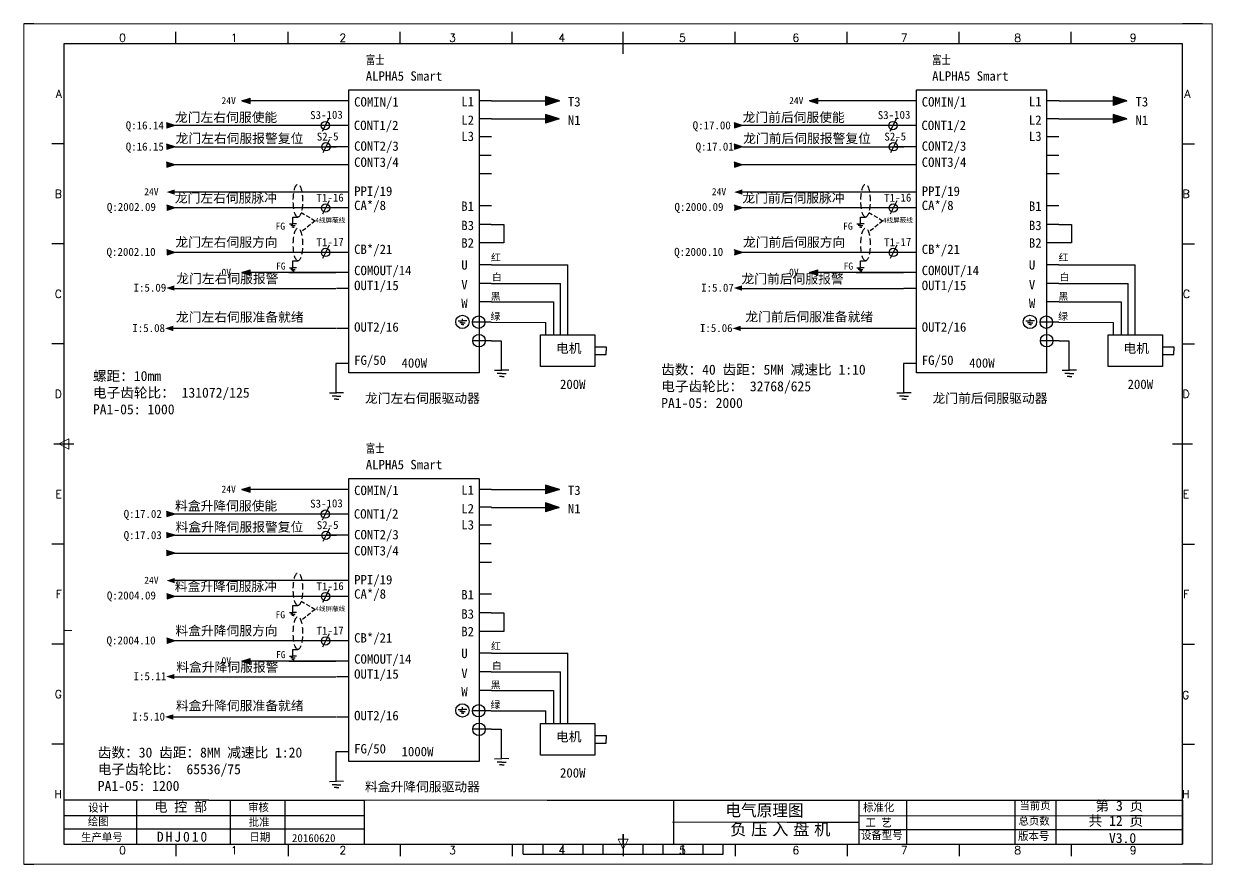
# Model space of a CAD drawing. Extents: x 2368 to 9674, y -1476 to 1321.
# Drawn here: x 6045 to 6639, y -292 to 128 of the extents above; entities that cross this region are included whole.
import ezdxf
from ezdxf.enums import TextEntityAlignment as Align

# ---------------------------------------------------------------- set-up
doc = ezdxf.new("R2010")
doc.units = 0
doc.header["$MEASUREMENT"] = 0
doc.linetypes.add('ACISOWELD', pattern=[3, 2, -1])
doc.linetypes.add('HIDDEN2', pattern=[4.7625, 3.175, -1.5875])
doc.layers.add('AE_BOR', color=1, linetype='Continuous')
doc.layers.add('SYMS', color=7, linetype='Continuous')
doc.styles.add('WD', font='romans.shx', dxfattribs={"bigfont": 'gbcbig.shx'})
doc.styles.add('工程字', font='')
doc.styles.get('工程字').set_extended_font_data('SimSun')

# ---------------------------------------------------------------- blocks, each defined once
blk = doc.blocks.new('gb_a2_a')
for p, q in [((584, 410), (25, 410)), ((25, 410), (25, 10)), ((584, 10), (584, 410)), ((25, 10), (584, 10))]:
    blk.add_line(p, q)
at = {"lineweight": 9, "ltscale": 0.1}
blk.add_line((25, 116.86), (29, 116.86), dxfattribs=at)
at = {"layer": 'AE_BOR', "lineweight": 30}
for p, q in [((10, 420), (4.93, 420)), ((594, 420), (584, 420)), ((4.93, 0), (10, 0)), ((594, 0), (584, 0))]:
    blk.add_line(p, q, dxfattribs=at)
at = {"layer": 'AE_BOR', "color": 1, "lineweight": 15}
for p, q in [((4.93, 420), (598.93, 420)), ((4.93, 0), (4.93, 420)), ((598.93, 420), (598.93, 0)), ((22.5, 210), (27.5, 212.5)), ((27.5, 207.5), (22.5, 210)), ((27.5, 212.5), (27.5, 207.5)), ((304.5, 7.5), (302, 12.5)), ((302, 12.5), (307, 12.5)), ((307, 12.5), (304.5, 7.5)), ((598.93, 0), (4.93, 0))]:
    blk.add_line(p, q, dxfattribs=at)
at = {"layer": 'AE_BOR'}
for p, q in [((81, 410), (81, 416)), ((137, 410), (137, 416)), ((193, 410), (193, 416)), ((249, 410), (249, 416)), ((304.5, 410), (304.5, 416)), ((360.5, 410), (360.5, 416)), ((416.5, 410), (416.5, 416)), ((472.5, 410), (472.5, 416)), ((528.5, 410), (528.5, 416)), ((25, 360), (19, 360)), ((584, 360), (590, 360)), ((25, 310), (19, 310)), ((584, 310), (590, 310)), ((25, 260), (19, 260)), ((584, 260), (590, 260)), ((25, 160), (19, 160)), ((584, 160), (590, 160)), ((25, 110), (19, 110)), ((584, 110), (590, 110)), ((25, 60), (19, 60)), ((584, 60), (590, 60)), ((81, 10), (81, 4)), ((137, 10), (137, 4)), ((193, 10), (193, 4)), ((249, 10), (249, 4)), ((304.5, 10), (304.5, 4)), ((360.5, 10), (360.5, 4)), ((416.5, 10), (416.5, 4)), ((472.5, 10), (472.5, 4)), ((528.5, 10), (528.5, 4))]:
    blk.add_line(p, q, dxfattribs=at)
at = {"layer": 'AE_BOR', "color": 2, "lineweight": 30}
for p, q in [((304.5, 405), (304.5, 415)), ((20, 210), (30, 210)), ((579, 210), (589, 210)), ((304.5, 10), (304.5, 15)), ((304.5, 15), (304.5, 5)), ((254.5, 5), (254.5, 10)), ((264.5, 5), (264.5, 10)), ((274.5, 5), (274.5, 10)), ((284.5, 5), (284.5, 10)), ((294.5, 5), (294.5, 10)), ((304.5, 10), (304.5, 5)), ((314.5, 5), (314.5, 10)), ((324.5, 5), (324.5, 10)), ((334.5, 5), (334.5, 10)), ((344.5, 5), (344.5, 10)), ((354.5, 5), (354.5, 10)), ((254.5, 5), (354.5, 5))]:
    blk.add_line(p, q, dxfattribs=at)
at = {"layer": 'AE_BOR', "style": 'WD'}
for s, p in [('0', (54.27, 411)), ('1', (110.12, 411)), ('2', (164.42, 411)), ('3', (219.22, 411)), ('4', (273.82, 411)), ('5', (334.12, 411)), ('6', (390.81, 411)), ('7', (445.01, 411)), ('8', (501.67, 411)), ('9', (559.4, 411)), ('0', (54.27, 5)), ('1', (110.12, 5)), ('2', (164.42, 5)), ('3', (219.22, 5)), ('4', (273.82, 5)), ('5', (334.12, 5)), ('6', (390.81, 5)), ('7', (445.01, 5)), ('8', (501.67, 5)), ('9', (559.4, 5))]:
    blk.add_text(s, height=4, dxfattribs=at).set_placement(p, align=Align.CENTER)
for s, p in [('A', (24, 385)), ('A', (588.05, 385)), ('B', (24, 335)), ('B', (587.67, 335)), ('C', (24, 285)), ('C', (587.86, 285)), ('D', (24, 235)), ('D', (587.67, 235)), ('E', (24, 185)), ('E', (587.48, 185)), ('F', (24, 135)), ('F', (587.48, 135)), ('F', (587.48, 135)), ('G', (24, 85)), ('G', (587.48, 84.56)), ('H', (24, 35)), ('H', (587.67, 35))]:
    blk.add_text(s, height=4, dxfattribs=at).set_placement(p, align=Align.MIDDLE_RIGHT)
blk = doc.blocks.new('节点')
at = {"color": 1}
blk.add_line((5159.2, 79.1), (5149.7, 60.2), dxfattribs=at)
blk.add_circle((5154.1, 68.9), 5.98, dxfattribs=at)

msp = doc.modelspace()

# ---------------------------------------------------------------- hatches: boundary and pattern name
for points in [[(6154.25002, 89.84235), (6158.3888, 91.16871), (6158.3888, 88.51599)], [(6312.93528, 89.84235), (6306.03731, 92.05294), (6306.03731, 87.63176)], [(6437.93656, 89.84235), (6442.07534, 91.16871), (6442.07534, 88.51599)], [(6596.62182, 89.84235), (6589.72386, 92.05294), (6589.72386, 87.63176)], [(6120.68238, 77.55113), (6116.5436, 76.22478), (6116.5436, 78.87749)], [(6312.87744, 80.8988), (6305.97947, 83.10939), (6305.97947, 78.68821)], [(6404.36892, 77.55113), (6400.23014, 76.22478), (6400.23014, 78.87749)], [(6596.56398, 80.8988), (6589.66601, 83.10939), (6589.66601, 78.68821)], [(6120.68238, 66.93876), (6116.5436, 65.61241), (6116.5436, 68.26512)], [(6404.36892, 66.93876), (6400.23014, 65.61241), (6400.23014, 68.26512)], [(6120.68238, 57.96713), (6116.5436, 56.64077), (6116.5436, 59.29349)], [(6404.36892, 57.96713), (6400.23014, 56.64077), (6400.23014, 59.29349)], [(6116.59846, 44.30266), (6120.73724, 45.62901), (6120.73724, 42.9763)], [(6400.285, 44.30266), (6404.42378, 45.62901), (6404.42378, 42.9763)], [(6120.81582, 36.35563), (6116.67704, 35.02927), (6116.67704, 37.68199)], [(6404.50236, 36.35563), (6400.36358, 35.02927), (6400.36358, 37.68199)], [(6120.81582, 14.16589), (6116.67704, 12.83953), (6116.67704, 15.49225)], [(6404.50236, 14.16589), (6400.36358, 12.83953), (6400.36358, 15.49225)], [(6154.25002, 4.11552), (6158.3888, 5.44188), (6158.3888, 2.78917)], [(6437.93656, 4.11552), (6442.07534, 5.44188), (6442.07534, 2.78917)], [(6116.39902, -3.63814), (6120.5378, -2.31179), (6120.5378, -4.9645)], [(6400.08556, -3.63814), (6404.22434, -2.31179), (6404.22434, -4.9645)], [(6115.78044, -23.82337), (6119.91922, -22.49701), (6119.91922, -25.14972)], [(6399.46698, -23.82337), (6403.60576, -22.49701), (6403.60576, -25.14972)], [(6154.25002, -104.32703), (6158.3888, -103.00067), (6158.3888, -105.65339)], [(6312.93528, -104.32703), (6306.03731, -102.11644), (6306.03731, -106.53762)], [(6312.87744, -113.27058), (6305.97947, -111.05999), (6305.97947, -115.48117)], [(6120.68238, -116.61824), (6116.5436, -117.9446), (6116.5436, -115.29189)], [(6120.68238, -127.23062), (6116.5436, -128.55697), (6116.5436, -125.90426)], [(6120.68238, -136.20225), (6116.5436, -137.52861), (6116.5436, -134.87589)], [(6116.59846, -149.86672), (6120.73724, -148.54036), (6120.73724, -151.19308)], [(6120.81582, -157.81375), (6116.67704, -159.1401), (6116.67704, -156.48739)], [(6120.81582, -180.00349), (6116.67704, -181.32984), (6116.67704, -178.67713)], [(6154.25002, -190.05386), (6158.3888, -188.7275), (6158.3888, -191.38021)], [(6116.39902, -197.80752), (6120.5378, -196.48117), (6120.5378, -199.13388)], [(6115.78044, -217.99275), (6119.91922, -216.66639), (6119.91922, -219.3191)]]:
    msp.add_hatch(color=256).paths.add_polyline_path(points)

# ---------------------------------------------------------------- linework, layer by layer
for p, q in [((6154.25002, 89.84235), (6158.3888, 91.16871)), ((6177.65441, 89.84235), (6154.25002, 89.84235)), ((6154.25002, 89.84235), (6158.3888, 88.51599)), ((6158.3888, 88.51599), (6158.3888, 91.16871)), ((6201.47502, 89.84235), (6177.65441, 89.84235)), ((6207.68479, 89.84235), (6201.47502, 89.84235)), ((6207.68479, 89.84235), (6201.47502, 89.84235)), ((6207.68479, 89.84235), (6201.47502, 89.84235)), ((6207.68479, 89.84235), (6201.47502, 89.84235)), ((6207.68479, 89.84235), (6201.47502, 89.84235)), ((6207.68479, 89.84235), (6201.47502, 89.84235)), ((6207.68479, 89.84235), (6201.47502, 89.84235)), ((6207.68479, 89.84235), (6201.47502, 89.84235)), ((6207.68479, 89.84235), (6201.47502, 89.84235)), ((6207.68479, 89.84235), (6201.47502, 89.84235)), ((6279.00943, 89.84235), (6272.79966, 89.84235)), ((6279.00943, 89.84235), (6272.79966, 89.84235)), ((6279.00943, 89.84235), (6272.79966, 89.84235)), ((6279.00943, 89.84235), (6272.79966, 89.84235)), ((6279.00943, 89.84235), (6272.79966, 89.84235)), ((6279.00943, 89.84235), (6272.79966, 89.84235)), ((6279.00943, 89.84235), (6272.79966, 89.84235)), ((6279.00943, 89.84235), (6272.79966, 89.84235)), ((6279.00943, 89.84235), (6272.79966, 89.84235)), ((6279.00943, 89.84235), (6272.79966, 89.84235)), ((6279.00943, 89.84235), (6312.93528, 89.84235)), ((6312.93528, 89.84235), (6306.03731, 92.05294)), ((6306.03731, 92.05294), (6306.03731, 87.63176)), ((6312.93528, 89.84235), (6306.03731, 87.63176)), ((6437.93656, 89.84235), (6442.07534, 91.16871)), ((6461.34095, 89.84235), (6437.93656, 89.84235)), ((6437.93656, 89.84235), (6442.07534, 88.51599)), ((6442.07534, 88.51599), (6442.07534, 91.16871)), ((6485.16157, 89.84235), (6461.34095, 89.84235)), ((6491.37134, 89.84235), (6485.16157, 89.84235)), ((6491.37134, 89.84235), (6485.16157, 89.84235)), ((6491.37134, 89.84235), (6485.16157, 89.84235)), ((6491.37134, 89.84235), (6485.16157, 89.84235)), ((6491.37134, 89.84235), (6485.16157, 89.84235)), ((6491.37134, 89.84235), (6485.16157, 89.84235)), ((6491.37134, 89.84235), (6485.16157, 89.84235)), ((6491.37134, 89.84235), (6485.16157, 89.84235)), ((6491.37134, 89.84235), (6485.16157, 89.84235)), ((6491.37134, 89.84235), (6485.16157, 89.84235)), ((6562.69597, 89.84235), (6556.4862, 89.84235)), ((6562.69597, 89.84235), (6556.4862, 89.84235)), ((6562.69597, 89.84235), (6556.4862, 89.84235)), ((6562.69597, 89.84235), (6556.4862, 89.84235)), ((6562.69597, 89.84235), (6556.4862, 89.84235)), ((6562.69597, 89.84235), (6556.4862, 89.84235)), ((6562.69597, 89.84235), (6556.4862, 89.84235)), ((6562.69597, 89.84235), (6556.4862, 89.84235)), ((6562.69597, 89.84235), (6556.4862, 89.84235)), ((6562.69597, 89.84235), (6556.4862, 89.84235)), ((6562.69597, 89.84235), (6596.62182, 89.84235)), ((6596.62182, 89.84235), (6589.72386, 92.05294)), ((6589.72386, 92.05294), (6589.72386, 87.63176)), ((6596.62182, 89.84235), (6589.72386, 87.63176)), ((6120.68238, 77.55113), (6116.5436, 78.87749)), ((6120.68238, 77.55113), (6116.5436, 76.22478)), ((6126.52141, 77.55113), (6120.68238, 77.55113)), ((6195.98273, 77.55113), (6126.52141, 77.55113)), ((6207.68479, 77.55113), (6195.98273, 77.55113)), ((6201.34158, 77.55113), (6195.98273, 77.55113)), ((6278.95841, 80.96332), (6272.74864, 80.96332)), ((6278.95159, 80.90185), (6312.87744, 80.90185)), ((6312.87744, 80.8988), (6305.97947, 83.10939)), ((6305.97947, 83.10939), (6305.97947, 78.68821)), ((6312.87744, 80.8988), (6305.97947, 78.68821)), ((6404.36892, 77.55113), (6400.23014, 78.87749)), ((6404.36892, 77.55113), (6400.23014, 76.22478)), ((6410.20796, 77.55113), (6404.36892, 77.55113)), ((6479.66928, 77.55113), (6410.20796, 77.55113)), ((6491.37134, 77.55113), (6479.66928, 77.55113)), ((6485.02813, 77.55113), (6479.66928, 77.55113)), ((6562.64495, 80.96332), (6556.43518, 80.96332)), ((6562.63813, 80.90185), (6596.56398, 80.90185)), ((6596.56398, 80.8988), (6589.66601, 83.10939)), ((6589.66601, 83.10939), (6589.66601, 78.68821)), ((6596.56398, 80.8988), (6589.66601, 78.68821)), ((6278.95159, 71.98629), (6272.74182, 71.98629)), ((6562.63813, 71.98629), (6556.42836, 71.98629)), ((6120.68238, 66.93876), (6116.5436, 68.26512)), ((6120.68238, 66.93876), (6116.5436, 65.61241)), ((6120.78201, 66.9449), (6201.47415, 66.9449)), ((6201.60209, 66.9449), (6196.24324, 66.9449)), ((6207.68392, 66.9449), (6201.47415, 66.9449)), ((6404.36892, 66.93876), (6400.23014, 68.26512)), ((6404.36892, 66.93876), (6400.23014, 65.61241)), ((6404.46855, 66.9449), (6485.16069, 66.9449)), ((6485.28863, 66.9449), (6479.92978, 66.9449)), ((6491.37046, 66.9449), (6485.16069, 66.9449)), ((6278.84715, 62.61762), (6272.63738, 62.61762)), ((6562.53369, 62.61762), (6556.32392, 62.61762)), ((6120.68238, 57.96713), (6116.5436, 59.29349)), ((6120.68238, 57.96713), (6116.5436, 56.64077)), ((6201.47502, 57.91193), (6120.52229, 57.91193)), ((6207.68479, 57.91193), (6201.47502, 57.91193)), ((6404.36892, 57.96713), (6400.23014, 59.29349)), ((6404.36892, 57.96713), (6400.23014, 56.64077)), ((6485.16157, 57.91193), (6404.20883, 57.91193)), ((6491.37134, 57.91193), (6485.16157, 57.91193)), ((6279.00943, 53.35918), (6272.79966, 53.35918)), ((6562.69597, 53.35918), (6556.4862, 53.35918)), ((6160.33661, 44.30266), (6120.73724, 44.30266)), ((6201.47502, 44.30266), (6160.33661, 44.30266)), ((6207.62028, 44.30266), (6201.41051, 44.30266)), ((6444.02315, 44.30266), (6404.42378, 44.30266)), ((6485.16157, 44.30266), (6444.02315, 44.30266)), ((6491.30683, 44.30266), (6485.09706, 44.30266)), ((6120.81582, 36.35563), (6116.67704, 37.68199)), ((6120.81582, 36.35563), (6116.67704, 35.02927)), ((6126.65485, 36.35563), (6120.81582, 36.35563)), ((6196.11617, 36.35563), (6126.65485, 36.35563)), ((6201.47502, 36.35563), (6194.60768, 36.35563)), ((6201.47502, 36.35563), (6196.11617, 36.35563)), ((6207.68479, 36.35563), (6201.47502, 36.35563)), ((6278.95159, 37.49598), (6272.74182, 37.49598)), ((6404.50236, 36.35563), (6400.36358, 37.68199)), ((6404.50236, 36.35563), (6400.36358, 35.02927)), ((6410.3414, 36.35563), (6404.50236, 36.35563)), ((6479.80272, 36.35563), (6410.3414, 36.35563)), ((6485.16157, 36.35563), (6478.29422, 36.35563)), ((6485.16157, 36.35563), (6479.80272, 36.35563)), ((6491.37134, 36.35563), (6485.16157, 36.35563)), ((6562.63813, 37.49598), (6556.42836, 37.49598)), ((6178.00581, 28.39789), (6179.7944, 28.41144)), ((6179.7944, 27.54013), (6178.67027, 27.54013)), ((6179.81456, 26.84686), (6179.24123, 26.84686)), ((6181.58299, 28.39789), (6179.7944, 28.41144)), ((6179.7944, 27.54013), (6180.91853, 27.54013)), ((6179.81456, 26.84686), (6180.3879, 26.84686)), ((6278.84715, 28.1273), (6272.63738, 28.1273)), ((6278.84715, 28.1273), (6285.21721, 28.1273)), ((6285.21721, 28.1273), (6285.21721, 18.86886)), ((6461.69236, 28.39789), (6463.48094, 28.41144)), ((6463.48094, 27.54013), (6462.35681, 27.54013)), ((6463.5011, 26.84686), (6462.92777, 26.84686)), ((6465.26953, 28.39789), (6463.48094, 28.41144)), ((6463.48094, 27.54013), (6464.60508, 27.54013)), ((6463.5011, 26.84686), (6464.07444, 26.84686)), ((6562.53369, 28.1273), (6556.32392, 28.1273)), ((6562.53369, 28.1273), (6568.90375, 28.1273)), ((6568.90375, 28.1273), (6568.90375, 18.86886)), ((6279.00943, 18.86886), (6272.79966, 18.86886)), ((6285.21721, 18.86886), (6279.00943, 18.86886)), ((6562.69597, 18.86886), (6556.4862, 18.86886)), ((6568.90375, 18.86886), (6562.69597, 18.86886)), ((6120.81582, 14.16589), (6116.67704, 15.49225)), ((6120.81582, 14.16589), (6116.67704, 12.83953)), ((6126.65485, 14.16589), (6120.81582, 14.16589)), ((6196.11617, 14.16589), (6126.65485, 14.16589)), ((6201.47502, 14.16589), (6196.11617, 14.16589)), ((6201.47502, 14.16589), (6196.11617, 14.16589)), ((6207.68479, 14.16589), (6201.47502, 14.16589)), ((6404.50236, 14.16589), (6400.36358, 15.49225)), ((6404.50236, 14.16589), (6400.36358, 12.83953)), ((6410.3414, 14.16589), (6404.50236, 14.16589)), ((6479.80272, 14.16589), (6410.3414, 14.16589)), ((6485.16157, 14.16589), (6479.80272, 14.16589)), ((6485.16157, 14.16589), (6479.80272, 14.16589)), ((6491.37134, 14.16589), (6485.16157, 14.16589)), ((6178.00581, 6.50168), (6179.7944, 6.51523)), ((6181.58299, 6.50168), (6179.7944, 6.51523)), ((6278.95159, 8.02098), (6272.74182, 8.02098)), ((6278.95159, 8.02098), (6317.10728, 8.02098)), ((6317.10728, -27.10776), (6317.10728, 8.02098)), ((6461.69236, 6.50168), (6463.48094, 6.51523)), ((6465.26953, 6.50168), (6463.48094, 6.51523)), ((6562.63813, 8.02098), (6556.42836, 8.02098)), ((6562.63813, 8.02098), (6600.79383, 8.02098)), ((6600.79383, -27.10776), (6600.79383, 8.02098)), ((6154.25002, 4.11552), (6158.3888, 5.44188)), ((6177.65441, 4.11552), (6154.25002, 4.11552)), ((6154.25002, 4.11552), (6158.3888, 2.78917)), ((6158.3888, 2.78917), (6158.3888, 5.44188)), ((6201.27558, 4.11159), (6177.06941, 4.11159)), ((6177.65441, 4.11159), (6201.27558, 4.11159)), ((6179.7944, 5.64392), (6178.67027, 5.64392)), ((6179.81456, 4.95064), (6179.24123, 4.95064)), ((6179.7944, 5.64392), (6180.91853, 5.64392)), ((6179.81456, 4.95064), (6180.3879, 4.95064)), ((6207.48535, 4.11159), (6201.27558, 4.11159)), ((6437.93656, 4.11552), (6442.07534, 5.44188)), ((6461.34095, 4.11552), (6437.93656, 4.11552)), ((6437.93656, 4.11552), (6442.07534, 2.78917)), ((6442.07534, 2.78917), (6442.07534, 5.44188)), ((6484.96212, 4.11159), (6460.75595, 4.11159)), ((6461.34095, 4.11159), (6484.96212, 4.11159)), ((6463.48094, 5.64392), (6462.35681, 5.64392)), ((6463.5011, 4.95064), (6462.92777, 4.95064)), ((6463.48094, 5.64392), (6464.60508, 5.64392)), ((6463.5011, 4.95064), (6464.07444, 4.95064)), ((6491.17189, 4.11159), (6484.96212, 4.11159)), ((6118.1499, -3.83564), (6201.27558, -3.83564)), ((6207.68479, -3.83564), (6201.47502, -3.83564)), ((6278.84715, -1.3477), (6272.63738, -1.3477)), ((6278.84715, -1.3477), (6313.48913, -1.3477)), ((6313.48913, -27.10429), (6313.48913, -1.3477)), ((6401.83644, -3.83564), (6484.96212, -3.83564)), ((6491.37134, -3.83564), (6485.16157, -3.83564)), ((6562.53369, -1.3477), (6556.32392, -1.3477)), ((6562.53369, -1.3477), (6597.17567, -1.3477)), ((6597.17567, -27.10429), (6597.17567, -1.3477)), ((6279.00943, -10.60613), (6272.79966, -10.60613)), ((6279.00943, -10.60613), (6309.98446, -10.60613)), ((6309.98446, -10.60613), (6309.98446, -27.10429)), ((6562.69597, -10.60613), (6556.4862, -10.60613)), ((6562.69597, -10.60613), (6593.671, -10.60613)), ((6593.671, -10.60613), (6593.671, -27.10429)), ((6262.3709, -20.07849), (6264.51721, -20.06223)), ((6264.51721, -21.10781), (6263.16825, -21.10781)), ((6264.5414, -21.93973), (6263.8534, -21.93973)), ((6264.51721, -20.06223), (6264.51721, -18.95744)), ((6266.66351, -20.07849), (6264.51721, -20.06223)), ((6264.51721, -21.10781), (6265.86617, -21.10781)), ((6264.5414, -21.93973), (6265.2294, -21.93973)), ((6272.79966, -20.729), (6269.52171, -20.729)), ((6278.84715, -20.729), (6272.63738, -20.729)), ((6278.84715, -20.729), (6306.17387, -20.83201)), ((6306.17387, -27.03269), (6306.17387, -20.83201)), ((6546.05745, -20.07849), (6548.20375, -20.06223)), ((6548.20375, -21.10781), (6546.85479, -21.10781)), ((6548.22795, -21.93973), (6547.53994, -21.93973)), ((6548.20375, -20.06223), (6548.20375, -18.95744)), ((6550.35006, -20.07849), (6548.20375, -20.06223)), ((6548.20375, -21.10781), (6549.55271, -21.10781)), ((6548.22795, -21.93973), (6548.91595, -21.93973)), ((6556.4862, -20.729), (6553.20825, -20.729)), ((6562.53369, -20.729), (6556.32392, -20.729)), ((6562.53369, -20.729), (6589.86041, -20.83201)), ((6589.86041, -27.03269), (6589.86041, -20.83201)), ((6201.27558, -23.89406), (6119.09723, -23.89406)), ((6207.68479, -23.89406), (6201.47502, -23.89406)), ((6484.96212, -23.89406), (6402.78378, -23.89406)), ((6491.37134, -23.89406), (6485.16157, -23.89406)), ((6272.79966, -29.98743), (6269.68399, -29.98743)), ((6279.00943, -29.98743), (6272.79966, -29.98743)), ((6279.00943, -29.98743), (6283.88554, -29.98743)), ((6283.88554, -29.98743), (6283.88554, -44.64869)), ((6330.6967, -33.10074), (6336.31153, -33.10074)), ((6336.31153, -33.10074), (6336.31153, -35.01666)), ((6336.31153, -36.93258), (6336.31153, -35.01666)), ((6556.4862, -29.98743), (6553.37054, -29.98743)), ((6562.69597, -29.98743), (6556.4862, -29.98743)), ((6562.69597, -29.98743), (6567.57209, -29.98743)), ((6567.57209, -29.98743), (6567.57209, -44.64869)), ((6614.38324, -33.10074), (6619.99807, -33.10074)), ((6619.99807, -33.10074), (6619.99807, -35.01666)), ((6619.99807, -36.93258), (6619.99807, -35.01666)), ((6207.48535, -41.32601), (6201.27558, -41.32601)), ((6201.27558, -41.32601), (6201.27558, -55.98727)), ((6330.6967, -36.93258), (6336.31153, -36.93258)), ((6491.17189, -41.32601), (6484.96212, -41.32601)), ((6484.96212, -41.32601), (6484.96212, -55.98727)), ((6614.38324, -36.93258), (6619.99807, -36.93258)), ((6280.5864, -44.67579), (6284.16358, -44.64869)), ((6284.16358, -46.39131), (6281.91531, -46.39131)), ((6287.74075, -44.67579), (6284.16358, -44.64869)), ((6284.16358, -46.39131), (6286.41184, -46.39131)), ((6564.27295, -44.67579), (6567.85012, -44.64869)), ((6567.85012, -46.39131), (6565.60186, -46.39131)), ((6571.4273, -44.67579), (6567.85012, -44.64869)), ((6567.85012, -46.39131), (6570.09839, -46.39131)), ((6284.2039, -47.77786), (6283.05723, -47.77786)), ((6284.2039, -47.77786), (6285.35057, -47.77786)), ((6567.89045, -47.77786), (6566.74378, -47.77786)), ((6567.89045, -47.77786), (6569.03712, -47.77786)), ((6197.97644, -56.01437), (6201.55361, -55.98727)), ((6201.55361, -57.72989), (6199.30535, -57.72989)), ((6201.59394, -59.11643), (6200.44727, -59.11643)), ((6205.13079, -56.01437), (6201.55361, -55.98727)), ((6201.55361, -57.72989), (6203.80188, -57.72989)), ((6201.59394, -59.11643), (6202.74061, -59.11643)), ((6481.66298, -56.01437), (6485.24016, -55.98727)), ((6485.24016, -57.72989), (6482.99189, -57.72989)), ((6485.28048, -59.11643), (6484.13381, -59.11643)), ((6488.81733, -56.01437), (6485.24016, -55.98727)), ((6485.24016, -57.72989), (6487.48842, -57.72989)), ((6485.28048, -59.11643), (6486.42715, -59.11643)), ((6154.25002, -104.32703), (6158.3888, -103.00067)), ((6177.65441, -104.32703), (6154.25002, -104.32703)), ((6154.25002, -104.32703), (6158.3888, -105.65339)), ((6158.3888, -105.65339), (6158.3888, -103.00067)), ((6201.47502, -104.32703), (6177.65441, -104.32703)), ((6207.68479, -104.32703), (6201.47502, -104.32703)), ((6207.68479, -104.32703), (6201.47502, -104.32703)), ((6207.68479, -104.32703), (6201.47502, -104.32703)), ((6207.68479, -104.32703), (6201.47502, -104.32703)), ((6207.68479, -104.32703), (6201.47502, -104.32703)), ((6207.68479, -104.32703), (6201.47502, -104.32703)), ((6207.68479, -104.32703), (6201.47502, -104.32703)), ((6207.68479, -104.32703), (6201.47502, -104.32703)), ((6207.68479, -104.32703), (6201.47502, -104.32703)), ((6207.68479, -104.32703), (6201.47502, -104.32703)), ((6279.00943, -104.32703), (6272.79966, -104.32703)), ((6279.00943, -104.32703), (6272.79966, -104.32703)), ((6279.00943, -104.32703), (6272.79966, -104.32703)), ((6279.00943, -104.32703), (6272.79966, -104.32703)), ((6279.00943, -104.32703), (6272.79966, -104.32703)), ((6279.00943, -104.32703), (6272.79966, -104.32703)), ((6279.00943, -104.32703), (6272.79966, -104.32703)), ((6279.00943, -104.32703), (6272.79966, -104.32703)), ((6279.00943, -104.32703), (6272.79966, -104.32703)), ((6279.00943, -104.32703), (6272.79966, -104.32703)), ((6279.00943, -104.32703), (6312.93528, -104.32703)), ((6312.93528, -104.32703), (6306.03731, -102.11644)), ((6306.03731, -102.11644), (6306.03731, -106.53762)), ((6312.93528, -104.32703), (6306.03731, -106.53762)), ((6312.87744, -113.27058), (6305.97947, -111.05999)), ((6305.97947, -111.05999), (6305.97947, -115.48117)), ((6120.68238, -116.61824), (6116.5436, -115.29189)), ((6120.68238, -116.61824), (6116.5436, -117.9446)), ((6126.52141, -116.61824), (6120.68238, -116.61824)), ((6195.98273, -116.61824), (6126.52141, -116.61824)), ((6207.68479, -116.61824), (6195.98273, -116.61824)), ((6201.34158, -116.61824), (6195.98273, -116.61824)), ((6278.95841, -113.20606), (6272.74864, -113.20606)), ((6278.95159, -113.26753), (6312.87744, -113.26753)), ((6312.87744, -113.27058), (6305.97947, -115.48117)), ((6278.95159, -122.18308), (6272.74182, -122.18308)), ((6120.68238, -127.23062), (6116.5436, -125.90426)), ((6120.68238, -127.23062), (6116.5436, -128.55697)), ((6120.78201, -127.22448), (6201.47415, -127.22448)), ((6201.60209, -127.22448), (6196.24324, -127.22448)), ((6207.68392, -127.22448), (6201.47415, -127.22448)), ((6120.68238, -136.20225), (6116.5436, -134.87589)), ((6120.68238, -136.20225), (6116.5436, -137.52861)), ((6201.47502, -136.25745), (6120.52229, -136.25745)), ((6207.68479, -136.25745), (6201.47502, -136.25745)), ((6278.84715, -131.55176), (6272.63738, -131.55176)), ((6279.00943, -140.8102), (6272.79966, -140.8102)), ((6160.33661, -149.86672), (6120.73724, -149.86672)), ((6201.47502, -149.86672), (6160.33661, -149.86672)), ((6207.62028, -149.86672), (6201.41051, -149.86672)), ((6120.81582, -157.81375), (6116.67704, -156.48739)), ((6120.81582, -157.81375), (6116.67704, -159.1401)), ((6126.65485, -157.81375), (6120.81582, -157.81375)), ((6196.11617, -157.81375), (6126.65485, -157.81375)), ((6201.47502, -157.81375), (6194.60768, -157.81375)), ((6201.47502, -157.81375), (6196.11617, -157.81375)), ((6207.68479, -157.81375), (6201.47502, -157.81375)), ((6278.95159, -156.6734), (6272.74182, -156.6734)), ((6178.00581, -165.77149), (6179.7944, -165.75794)), ((6181.58299, -165.77149), (6179.7944, -165.75794)), ((6278.84715, -166.04208), (6272.63738, -166.04208)), ((6278.84715, -166.04208), (6285.21721, -166.04208)), ((6285.21721, -166.04208), (6285.21721, -175.30051)), ((6179.7944, -166.62925), (6178.67027, -166.62925)), ((6179.81456, -167.32252), (6179.24123, -167.32252)), ((6179.7944, -166.62925), (6180.91853, -166.62925)), ((6179.81456, -167.32252), (6180.3879, -167.32252)), ((6279.00943, -175.30051), (6272.79966, -175.30051)), ((6285.21721, -175.30051), (6279.00943, -175.30051)), ((6120.81582, -180.00349), (6116.67704, -178.67713)), ((6120.81582, -180.00349), (6116.67704, -181.32984)), ((6126.65485, -180.00349), (6120.81582, -180.00349)), ((6196.11617, -180.00349), (6126.65485, -180.00349)), ((6201.47502, -180.00349), (6196.11617, -180.00349)), ((6201.47502, -180.00349), (6196.11617, -180.00349)), ((6207.68479, -180.00349), (6201.47502, -180.00349)), ((6154.25002, -190.05386), (6158.3888, -188.7275)), ((6177.65441, -190.05386), (6154.25002, -190.05386)), ((6154.25002, -190.05386), (6158.3888, -191.38021)), ((6158.3888, -191.38021), (6158.3888, -188.7275)), ((6201.27558, -190.05779), (6177.06941, -190.05779)), ((6177.65441, -190.05779), (6201.27558, -190.05779)), ((6178.00581, -187.6677), (6179.7944, -187.65415)), ((6179.7944, -188.52546), (6178.67027, -188.52546)), ((6179.81456, -189.21874), (6179.24123, -189.21874)), ((6181.58299, -187.6677), (6179.7944, -187.65415)), ((6179.7944, -188.52546), (6180.91853, -188.52546)), ((6179.81456, -189.21874), (6180.3879, -189.21874)), ((6207.48535, -190.05779), (6201.27558, -190.05779)), ((6278.95159, -186.1484), (6272.74182, -186.1484)), ((6278.95159, -186.1484), (6317.10728, -186.1484)), ((6317.10728, -221.27714), (6317.10728, -186.1484)), ((6278.84715, -195.51707), (6272.63738, -195.51707)), ((6278.84715, -195.51707), (6313.48913, -195.51707)), ((6313.48913, -221.27367), (6313.48913, -195.51707)), ((6118.1499, -198.00502), (6201.27558, -198.00502)), ((6207.68479, -198.00502), (6201.47502, -198.00502)), ((6279.00943, -204.77551), (6272.79966, -204.77551)), ((6279.00943, -204.77551), (6309.98446, -204.77551)), ((6309.98446, -204.77551), (6309.98446, -221.27367)), ((6264.51721, -214.23161), (6264.51721, -213.12682)), ((6201.27558, -218.06344), (6119.09723, -218.06344)), ((6207.68479, -218.06344), (6201.47502, -218.06344)), ((6262.3709, -214.24787), (6264.51721, -214.23161)), ((6264.51721, -215.27719), (6263.16825, -215.27719)), ((6264.5414, -216.10911), (6263.8534, -216.10911)), ((6266.66351, -214.24787), (6264.51721, -214.23161)), ((6264.51721, -215.27719), (6265.86617, -215.27719)), ((6264.5414, -216.10911), (6265.2294, -216.10911)), ((6272.79966, -214.89838), (6269.52171, -214.89838)), ((6278.84715, -214.89838), (6272.63738, -214.89838)), ((6278.84715, -214.89838), (6306.17387, -215.00139)), ((6306.17387, -221.20207), (6306.17387, -215.00139)), ((6272.79966, -224.15681), (6269.68399, -224.15681)), ((6279.00943, -224.15681), (6272.79966, -224.15681)), ((6279.00943, -224.15681), (6283.88554, -224.15681)), ((6283.88554, -224.15681), (6283.88554, -238.81807)), ((6330.6967, -227.27012), (6336.31153, -227.27012)), ((6330.6967, -231.10196), (6336.31153, -231.10196)), ((6336.31153, -227.27012), (6336.31153, -229.18604)), ((6336.31153, -231.10196), (6336.31153, -229.18604)), ((6207.48535, -235.49539), (6201.27558, -235.49539)), ((6201.27558, -235.49539), (6201.27558, -250.15665)), ((6280.5864, -238.84517), (6284.16358, -238.81807)), ((6284.16358, -240.56069), (6281.91531, -240.56069)), ((6284.2039, -241.94724), (6283.05723, -241.94724)), ((6287.74075, -238.84517), (6284.16358, -238.81807)), ((6284.16358, -240.56069), (6286.41184, -240.56069)), ((6284.2039, -241.94724), (6285.35057, -241.94724)), ((6197.97644, -250.18375), (6201.55361, -250.15665)), ((6201.55361, -251.89927), (6199.30535, -251.89927)), ((6201.59394, -253.28581), (6200.44727, -253.28581)), ((6205.13079, -250.18375), (6201.55361, -250.15665)), ((6201.55361, -251.89927), (6203.80188, -251.89927)), ((6201.59394, -253.28581), (6202.74061, -253.28581)), ((6137.74718, -259.59246), (6065.31619, -259.59246)), ((6065.31619, -259.59246), (6065.31619, -281.58956)), ((6101.58967, -259.59246), (6101.58967, -281.58956)), ((6137.74718, -259.59246), (6215.35829, -259.59246)), ((6148.35167, -259.59246), (6148.35167, -281.58956)), ((6175.79782, -259.59246), (6175.79782, -281.59246)), ((6215.35829, -259.59246), (6215.35829, -281.58956)), ((6306.84935, -259.59246), (6426.74935, -259.59246)), ((6369.91474, -259.59246), (6369.91474, -281.58956)), ((6426.74935, -259.59246), (6564.32053, -259.59246)), ((6462.5439, -259.59246), (6462.5439, -281.58956)), ((6564.32053, -259.59246), (6624.31619, -259.59246)), ((6426.74935, -270.59246), (6462.51298, -270.59246)), ((6065.31619, -281.58956), (6624.31619, -281.58956))]:
    msp.add_line(p, q)
at = {"lineweight": -3}
for p, q in [((6179.7944, 28.41144), (6179.7944, 31.80175)), ((6179.7944, 31.80175), (6182.27367, 31.80175)), ((6463.48094, 28.41144), (6463.48094, 31.80175)), ((6463.48094, 31.80175), (6465.96021, 31.80175)), ((6179.7944, 6.51523), (6179.7944, 9.90553)), ((6179.7944, 9.90553), (6182.27367, 9.90553)), ((6463.48094, 6.51523), (6463.48094, 9.90553)), ((6463.48094, 9.90553), (6465.96021, 9.90553)), ((6179.7944, -165.75794), (6179.7944, -162.36763)), ((6179.7944, -162.36763), (6182.27367, -162.36763)), ((6179.7944, -187.65415), (6179.7944, -184.26384)), ((6179.7944, -184.26384), (6182.27367, -184.26384))]:
    msp.add_line(p, q, dxfattribs=at)
at = {"linetype": 'ACISOWELD'}
for p, q in [((6190.84946, 29.92575), (6183.81842, 24.21928)), ((6183.8983, 34.11582), (6190.84946, 29.92575)), ((6474.536, 29.92575), (6467.50496, 24.21928)), ((6467.58485, 34.11582), (6474.536, 29.92575)), ((6183.8983, -160.05356), (6190.84946, -164.24362)), ((6190.84946, -164.24362), (6183.81842, -169.9501))]:
    msp.add_line(p, q, dxfattribs=at)
at = {"lineweight": 9, "ltscale": 0.1}
for p, q in [((6215.35829, -259.59246), (6306.84935, -259.59246)), ((6369.54656, -270.59246), (6426.74935, -270.59246))]:
    msp.add_line(p, q, dxfattribs=at)
at = {"color": 0, "ltscale": 2}
for p, q in [((6486.43173, -259.59246), (6486.43173, -281.58956)), ((6561.01392, -259.59246), (6561.01392, -281.58956)), ((6065.31619, -267.27622), (6215.35829, -267.21622)), ((6462.62566, -267.34752), (6624.31619, -267.28461)), ((6065.31619, -273.974), (6215.35829, -273.974)), ((6462.51298, -274.31291), (6624.31619, -274.31291))]:
    msp.add_line(p, q, dxfattribs=at)
at = {"color": 0}
for p, q in [((6540.59932, -259.59246), (6540.59932, -281.58956)), ((6624.31619, -259.59246), (6624.31619, -281.58956))]:
    msp.add_line(p, q, dxfattribs=at)
for points in [[(6207.68479, 95.34426), (6272.79966, 95.34426), (6272.79966, -46.01005), (6207.68479, -46.03025)], [(6491.37134, 95.34426), (6556.4862, 95.34426), (6556.4862, -46.01005), (6491.37134, -46.03025)], [(6303.51787, -27.10776), (6330.6967, -27.10776), (6330.6967, -42.92556), (6303.51787, -42.92556)], [(6587.20441, -27.10776), (6614.38324, -27.10776), (6614.38324, -42.92556), (6587.20441, -42.92556)], [(6207.68479, -98.82512), (6272.79966, -98.82512), (6272.79966, -240.17943), (6207.68479, -240.19962)], [(6303.51787, -221.27714), (6330.6967, -221.27714), (6330.6967, -237.09494), (6303.51787, -237.09494)]]:
    msp.add_lwpolyline(points, close=True)
for centre, radius in [((6264.46765, -20.56332), 3.32458), ((6272.63738, -20.729), 3.11566), ((6548.15419, -20.56332), 3.32458), ((6556.32392, -20.729), 3.11566), ((6272.79966, -29.98743), 3.11566), ((6556.4862, -29.98743), 3.11566), ((6264.46765, -214.73269), 3.32458), ((6272.63738, -214.89838), 3.11566), ((6272.79966, -224.15681), 3.11566)]:
    msp.add_circle(centre, radius)
at = {"linetype": 'HIDDEN2'}
for centre in [(6182.27367, 40.01283), (6465.96021, 40.01283), (6182.27367, 18.11662), (6465.96021, 18.11662), (6182.27367, -154.15654), (6182.27367, -176.05276)]:
    msp.add_ellipse(centre, major_axis=(0, -8.21108), ratio=0.28236032, dxfattribs=at)

# ---------------------------------------------------------------- block references
msp.add_blockref('gb_a2_a', (6040.31619, -291.58956))
at = {"xscale": 0.3500000000003638, "yscale": 0.3499999999999091, "zscale": 0.35}
for p in [(4392.04966, 53.43078), (4392.04966, 53.43078), (4392.04966, 53.43078), (4675.7362, 53.43078), (4675.7362, 53.43078), (4675.7362, 53.43078), (4392.31016, 42.82455), (4392.31016, 42.82455), (4392.31016, 42.82455), (4675.99671, 42.82455), (4675.99671, 42.82455), (4675.99671, 42.82455), (4392.1831, 12.23528), (4392.1831, 12.23528), (4392.1831, 12.23528), (4675.86964, 12.23528), (4675.86964, 12.23528), (4675.86964, 12.23528), (4392.1831, -9.95446), (4392.1831, -9.95446), (4392.1831, -9.95446), (4675.86964, -9.95446), (4675.86964, -9.95446), (4675.86964, -9.95446), (4392.04966, -140.73859), (4392.04966, -140.73859), (4392.04966, -140.73859), (4392.31016, -151.34483), (4392.31016, -151.34483), (4392.31016, -151.34483), (4392.1831, -181.9341), (4392.1831, -181.9341), (4392.1831, -181.9341), (4392.1831, -204.12384), (4392.1831, -204.12384), (4392.1831, -204.12384)]:
    msp.add_blockref('节点', p, dxfattribs=at)

# ---------------------------------------------------------------- texts
at = {"attachment_point": 1}
for s, insert, char_height, width in [('{\\Fromans,gbcbig|c134;富士}\\PALPHA5 Smart', (6216.19848, 112.4345), 4.68, 56.6384049), ('{\\Fromans,gbcbig|c134;富士}\\PALPHA5 Smart', (6499.24443, 112.4345), 4.68, 56.6384049), ('24V', (6144.0727, 91.7752), 3.51, 10.6118348), ('{\\fSimSun|b0|i0|c134|p2;COMIN/1}', (6210.3702, 91.71923), 4.68, 28.5345708), ('{\\fSimSun|b0|i0|c134|p2;L1}', (6263.92012, 91.9101), 4.68, 8.670908), ('T3', (6317.20207, 91.7752), 4.68, 10.6118348), ('24V', (6427.75925, 91.7752), 3.51, 10.6118348), ('{\\fSimSun|b0|i0|c134|p2;COMIN/1}', (6494.05674, 91.71923), 4.68, 28.5345708), ('{\\fSimSun|b0|i0|c134|p2;L1}', (6547.60666, 91.9101), 4.68, 8.670908), ('T3', (6600.88861, 91.7752), 4.68, 10.6118348), ('{\\fSimSun|b0|i0|c134|p2;龙门左右伺服使能}', (6120.83978, 84.03337), 4.68, 60.8549185), ('{\\fSimSun|b0|i0|c134|p2;龙门前后伺服使能}', (6404.52632, 84.03337), 4.68, 60.8549185), ('Q:16.14', (6096.21701, 79.65392), 4, 29.6072853), ('{\\fSimSun|b0|i0|c134|p2;CONT1/2}', (6210.23219, 79.98978), 4.68, 39.611858), ('{\\fSimSun|b0|i0|c134|p2;L2}', (6263.92012, 82.6149), 4.68, 8.670908), ('N1', (6317.20207, 82.57486), 4.68, 10.6118348), ('Q:17.00', (6379.5745, 79.65392), 4, 29.6072853), ('{\\fSimSun|b0|i0|c134|p2;CONT1/2}', (6493.91874, 79.98978), 4.68, 39.611858), ('{\\fSimSun|b0|i0|c134|p2;L2}', (6547.60666, 82.6149), 4.68, 8.670908), ('N1', (6600.88861, 82.57486), 4.68, 10.6118348), ('{\\fSimSun|b0|i0|c134|p2;龙门左右伺服报警复位}', (6121.13549, 73.47002), 4.68, 67.4016191), ('{\\fSimSun|b0|i0|c134|p2;L3}', (6263.92012, 74.54471), 4.68, 8.670908), ('{\\fSimSun|b0|i0|c134|p2;龙门前后伺服报警复位}', (6404.82204, 73.47002), 4.68, 67.4016191), ('{\\fSimSun|b0|i0|c134|p2;L3}', (6547.60666, 74.54471), 4.68, 8.670908), ('Q:16.15', (6096.21701, 69.04154), 4, 29.6072853), ('{\\fSimSun|b0|i0|c134|p2;CONT2/3}', (6210.3702, 69.62757), 4.68, 44.8867359), ('Q:17.01', (6381.05837, 69.04154), 4, 29.6072853), ('{\\fSimSun|b0|i0|c134|p2;CONT2/3}', (6494.05674, 69.62757), 4.68, 44.8867359), ('{\\fSimSun|b0|i0|c134|p2;CONT3/4}', (6210.3702, 61.58227), 4.68, 9.2812322), ('{\\fSimSun|b0|i0|c134|p2;CONT3/4}', (6494.05674, 61.58227), 4.68, 9.2812322), ('24V', (6105.44779, 46.26419), 3.51, 10.6118348), ('{\\fSimSun|b0|i0|c134|p2;龙门左右伺服脉冲}', (6120.73724, 43.74806), 4.68, 56.4021381), ('{\\fSimSun|b0|i0|c134|p2;PPI/19}', (6210.3702, 47.09821), 4.68, 9.2812322), ('24V', (6389.13433, 46.26419), 3.51, 10.6118348), ('{\\fSimSun|b0|i0|c134|p2;龙门前后伺服脉冲}', (6404.42378, 43.74806), 4.68, 56.4021381), ('{\\fSimSun|b0|i0|c134|p2;PPI/19}', (6494.05674, 47.09821), 4.68, 9.2812322), ('Q:2002.09', (6086.79783, 38.88051), 4, 29.6072853), ('{\\fSimSun|b0|i0|c134|p2;CA*/8}', (6210.3702, 39.99952), 4.68, 9.2812322), ('{\\fSimSun|b0|i0|c134|p2;B1}', (6263.92012, 39.59817), 4.68, 8.670908), ('Q:2000.09', (6370.48437, 38.88051), 4, 29.6072853), ('{\\fSimSun|b0|i0|c134|p2;CA*/8}', (6494.05674, 39.99952), 4.68, 9.2812322), ('{\\fSimSun|b0|i0|c134|p2;B1}', (6547.60666, 39.59817), 4.68, 8.670908), ('{\\fSimSun|b0|i0|c134|p2;B3}', (6263.92012, 29.98281), 4.68, 8.670908), ('{\\fSimSun|b0|i0|c134|p2;B3}', (6547.60666, 29.98281), 4.68, 8.670908), ('FG', (6171.08424, 29.01269), 3.51, 10.6118348), ('FG', (6454.77079, 29.01269), 3.51, 10.6118348), ('{\\fSimSun|b0|i0|c134|p2;龙门左右伺服方向}', (6121.0501, 21.62927), 4.68, 52.9812773), ('{\\fSimSun|b0|i0|c134|p2;CB*/21}', (6210.3702, 18.05215), 4.68, 9.2812322), ('{\\fSimSun|b0|i0|c134|p2;B2}', (6263.92012, 21.21945), 4.68, 8.670908), ('{\\fSimSun|b0|i0|c134|p2;龙门前后伺服方向}', (6404.73664, 21.62927), 4.68, 55.5247691), ('{\\fSimSun|b0|i0|c134|p2;CB*/21}', (6494.05674, 18.05215), 4.68, 9.2812322), ('{\\fSimSun|b0|i0|c134|p2;B2}', (6547.60666, 21.21945), 4.68, 8.670908), ('Q:2002.10', (6086.6453, 16.43405), 4, 33.1244303), ('{\\fSimSun|b0|i0|c134|p2;红}', (6278.76987, 13.3686), 3.51, 8.670908), ('Q:2000.10', (6370.33185, 16.43405), 4, 33.1244303), ('{\\fSimSun|b0|i0|c134|p2;红}', (6562.45641, 13.3686), 3.51, 8.670908), ('0V', (6144.0727, 6.04838), 3.51, 10.6118348), ('FG', (6171.31546, 9.07954), 3.51, 10.6118348), ('{\\fSimSun|b0|i0|c134|p2;COMOUT/14}', (6210.3702, 7.4636), 4.68, 9.2812322), ('{\\fSimSun|b0|i0|c134|p2;U}', (6263.92012, 10.26524), 4.68, 8.670908), ('0V', (6427.75925, 6.04838), 3.51, 10.6118348), ('FG', (6455.00201, 9.07954), 3.51, 10.6118348), ('{\\fSimSun|b0|i0|c134|p2;COMOUT/14}', (6494.05674, 7.4636), 4.68, 9.2812322), ('{\\fSimSun|b0|i0|c134|p2;U}', (6547.60666, 10.26524), 4.68, 8.670908), ('{\\fSimSun|b0|i0|c134|p2;龙门左右伺服报警}', (6121.47638, 3.45085), 4.68, 62.8126939), ('{\\fSimSun|b0|i0|c134|p2;OUT1/15}', (6210.3702, -0.02273), 4.68, 9.2812322), ('{\\fSimSun|b0|i0|c134|p2;V}', (6263.92012, 0.36046), 4.68, 8.670908), ('{\\fSimSun|b0|i0|c134|p2;白}', (6279.28892, 3.56362), 3.51, 8.670908), ('{\\fSimSun|b0|i0|c134|p2;龙门前后伺服报警}', (6403.96353, 3.29703), 4.68, 62.8126939), ('{\\fSimSun|b0|i0|c134|p2;OUT1/15}', (6494.05674, -0.02273), 4.68, 9.2812322), ('{\\fSimSun|b0|i0|c134|p2;V}', (6547.60666, 0.36046), 4.68, 8.670908), ('{\\fSimSun|b0|i0|c134|p2;白}', (6562.97547, 3.56362), 3.51, 8.670908), ('I:5.09', (6100.13228, -1.45976), 4, 29.6072853), ('{\\fSimSun|b0|i0|c134|p2;黑}', (6278.67972, -6.04448), 3.51, 8.670908), ('I:5.07', (6383.81882, -1.45976), 4, 29.6072853), ('{\\fSimSun|b0|i0|c134|p2;黑}', (6562.36627, -6.04448), 3.51, 8.670908), ('{\\fSimSun|b0|i0|c134|p2;W}', (6263.92012, -8.88977), 4.68, 8.670908), ('{\\fSimSun|b0|i0|c134|p2;W}', (6547.60666, -8.88977), 4.68, 8.670908), ('{\\fSimSun|b0|i0|c134|p2;龙门左右伺服准备就绪}', (6121.28998, -15.82368), 4.68, 69.095875), ('{\\fSimSun|b0|i0|c134|p2;绿}', (6278.53924, -16.00806), 3.51, 8.670908), ('{\\fSimSun|b0|i0|c134|p2;龙门前后伺服准备就绪}', (6405.88748, -15.6708), 4.68, 69.4117912), ('{\\fSimSun|b0|i0|c134|p2;绿}', (6562.22579, -16.00806), 3.51, 8.670908), ('I:5.08', (6099.5137, -21.64498), 4, 29.6072853), ('{\\fSimSun|b0|i0|c134|p2;OUT2/16}', (6210.3702, -20.80221), 4.68, 9.2812322), ('I:5.06', (6383.20024, -21.64498), 4, 29.6072853), ('{\\fSimSun|b0|i0|c134|p2;OUT2/16}', (6494.05674, -20.80221), 4.68, 9.2812322), ('{\\fSimSun|b0|i0|c134|p2;电机}', (6311.22435, -31.39997), 4.68, 16.9953198), ('{\\fSimSun|b0|i0|c134|p2;电机}', (6594.9109, -31.39997), 4.68, 16.9953198), ('{\\fSimSun|b0|i0|c134|p2;FG/50}', (6210.3702, -37.38156), 4.68, 9.2812322), ('400W', (6234.07615, -38.76063), 4.68, 56.6384049), ('{\\fSimSun|b0|i0|c134|p2;FG/50}', (6494.05674, -37.38156), 4.68, 9.2812322), ('400W', (6517.76269, -38.76063), 4.68, 56.6384049), ('200W', (6313.25835, -49.41091), 4.68, 56.6384049), ('200W', (6596.94489, -49.41091), 4.68, 56.6384049), ('{\\fSimSun|b0|i0|c134|p2;龙门左右伺服驱动器}', (6215.77081, -56.35391), 4.68, 74.467298), ('{\\fSimSun|b0|i0|c134|p2;龙门前后伺服驱动器}', (6499.45735, -56.35391), 4.68, 74.467298), ('{\\Fromans,gbcbig|c134;富士}\\PALPHA5 Smart', (6216.19848, -81.73488), 4.68, 56.6384049), ('24V', (6144.0727, -102.39417), 3.51, 10.6118348), ('{\\fSimSun|b0|i0|c134|p2;COMIN/1}', (6210.3702, -102.45015), 4.68, 28.5345708), ('{\\fSimSun|b0|i0|c134|p2;L1}', (6263.92012, -102.25928), 4.68, 8.670908), ('T3', (6317.20207, -102.39417), 4.68, 10.6118348), ('{\\fSimSun|b0|i0|c134|p2;料盒升降伺服使能}', (6120.83978, -110.13601), 4.68, 60.8549185), ('{\\fSimSun|b0|i0|c134|p2;L2}', (6263.92012, -111.55447), 4.68, 8.670908), ('N1', (6317.20207, -111.59452), 4.68, 10.6118348), ('Q:17.02', (6095.18176, -114.51546), 4, 29.6072853), ('{\\fSimSun|b0|i0|c134|p2;CONT1/2}', (6210.23219, -114.1796), 4.68, 39.611858), ('{\\fSimSun|b0|i0|c134|p2;料盒升降伺服报警复位}', (6121.13549, -120.69935), 4.68, 67.4016191), ('{\\fSimSun|b0|i0|c134|p2;CONT2/3}', (6210.3702, -124.54181), 4.68, 44.8867359), ('{\\fSimSun|b0|i0|c134|p2;L3}', (6263.92012, -119.62467), 4.68, 8.670908), ('Q:17.03', (6095.18176, -125.12784), 4, 29.6072853), ('{\\fSimSun|b0|i0|c134|p2;CONT3/4}', (6210.3702, -132.58711), 4.68, 9.2812322), ('24V', (6105.44779, -147.90519), 3.51, 10.6118348), ('{\\fSimSun|b0|i0|c134|p2;PPI/19}', (6210.3702, -147.07117), 4.68, 9.2812322), ('{\\fSimSun|b0|i0|c134|p2;料盒升降伺服脉冲}', (6120.73724, -150.42132), 4.68, 56.4021381), ('{\\fSimSun|b0|i0|c134|p2;CA*/8}', (6210.3702, -154.16986), 4.68, 9.2812322), ('Q:2004.09', (6086.79783, -155.28887), 4, 29.6072853), ('{\\fSimSun|b0|i0|c134|p2;B1}', (6263.92012, -154.57121), 4.68, 8.670908), ('FG', (6171.08424, -165.15669), 3.51, 10.6118348), ('{\\fSimSun|b0|i0|c134|p2;B3}', (6263.92012, -164.18657), 4.68, 8.670908), ('{\\fSimSun|b0|i0|c134|p2;料盒升降伺服方向}', (6121.0501, -172.54011), 4.68, 54.90392), ('Q:2004.10', (6086.6453, -177.73533), 4, 33.1244303), ('{\\fSimSun|b0|i0|c134|p2;CB*/21}', (6210.3702, -176.11723), 4.68, 9.2812322), ('{\\fSimSun|b0|i0|c134|p2;B2}', (6263.92012, -172.94993), 4.68, 8.670908), ('{\\fSimSun|b0|i0|c134|p2;U}', (6263.92012, -183.90414), 4.68, 8.670908), ('{\\fSimSun|b0|i0|c134|p2;红}', (6278.76987, -180.80078), 3.51, 8.670908), ('{\\fSimSun|b0|i0|c134|p2;料盒升降伺服报警}', (6121.47638, -190.71852), 4.68, 62.8126939), ('0V', (6144.0727, -188.121), 3.51, 10.6118348), ('FG', (6171.31546, -185.08984), 3.51, 10.6118348), ('{\\fSimSun|b0|i0|c134|p2;COMOUT/14}', (6210.3702, -186.70578), 4.68, 9.2812322), ('{\\fSimSun|b0|i0|c134|p2;白}', (6279.28892, -190.60576), 3.51, 8.670908), ('I:5.11', (6100.13228, -195.62914), 4, 29.6072853), ('{\\fSimSun|b0|i0|c134|p2;OUT1/15}', (6210.3702, -194.19211), 4.68, 9.2812322), ('{\\fSimSun|b0|i0|c134|p2;V}', (6263.92012, -193.80892), 4.68, 8.670908), ('{\\fSimSun|b0|i0|c134|p2;黑}', (6278.67972, -200.21386), 3.51, 8.670908), ('{\\fSimSun|b0|i0|c134|p2;W}', (6263.92012, -203.05915), 4.68, 8.670908), ('{\\fSimSun|b0|i0|c134|p2;料盒升降伺服准备就绪}', (6121.28998, -209.99306), 4.68, 66.9446004), ('{\\fSimSun|b0|i0|c134|p2;绿}', (6278.53924, -210.17744), 3.51, 8.670908), ('I:5.10', (6099.5137, -215.81436), 4, 29.6072853), ('{\\fSimSun|b0|i0|c134|p2;OUT2/16}', (6210.3702, -214.97159), 4.68, 9.2812322), ('{\\fSimSun|b0|i0|c134|p2;电机}', (6311.22435, -225.56935), 4.68, 16.9953198), ('{\\fSimSun|b0|i0|c134|p2;FG/50}', (6210.3702, -231.55093), 4.68, 9.2812322), ('1000W', (6234.07615, -232.93001), 4.68, 56.6384049), ('200W', (6313.25835, -243.58028), 4.68, 56.6384049), ('{\\fSimSun|b0|i0|c134|p2;料盒升降伺服驱动器}', (6215.77081, -250.52329), 4.68, 74.467298), ('{\\fSimSun|b0|i0|c134|p2;第 }3 {\\fSimSun|b0|i0|c134|p2;页}', (6580.93357, -259.86649), 5, 38.1635092), ('{\\fSimSun|b0|i0|c134|p2;共 }12 {\\fSimSun|b0|i0|c134|p2;页}', (6577.4633, -267.40619), 5, 40.4924398), ('{\\fNSimSun|b0|i0|c134|p49;\\T1.28;DHJ010}', (6111.78155, -275.34922), 5, 40.4924398), ('V3.0', (6587.63172, -275.99217), 5, 40.4924398)]:
    msp.add_mtext(s, dxfattribs=dict(at, insert=insert, char_height=char_height, width=width))
at = {"linetype": 'ACISOWELD', "char_height": 2.34, "width": 16.3120734, "attachment_point": 1}
for insert in [(6190.96918, 31.43054), (6474.65572, 31.43054), (6190.96918, -162.73884)]:
    msp.add_mtext('4线屏蔽线', dxfattribs=dict(at, insert=insert))
at = {"lineweight": 0, "char_height": 5, "width": 113.781892, "attachment_point": 1}
for s, insert in [('{\\fSimSun|b0|i0|c134|p2;\\C1;齿数：40 齿距：5MM 减速比 1:10\\P电子齿轮比： 32768/625\\PPA1-05: 2000}', (6363.83925, -41.90512)), ('{\\fSimSun|b0|i0|c134|p2;\\C1;螺距：10mm\\P电子齿轮比： 131072/125\\PPA1-05: 1000}', (6079.81381, -45.099)), ('{\\fSimSun|b0|i0|c134|p2;\\C1;齿数：30 齿距：8MM 减速比 1:20 \\P电子齿轮比： 65536/75\\PPA1-05: 1200}', (6082.24091, -233.26273))]:
    msp.add_mtext(s, dxfattribs=dict(at, insert=insert))
at = {"color": 0, "ltscale": 2, "attachment_point": 1}
for s, insert, char_height, width in [('设计', (6077.47691, -261.34854), 4, 19.3450259), ('电 控 部', (6110.57098, -260.37631), 5, 34.8313606), ('审核', (6157.34826, -261.17087), 4, 25.507459), ('电气原理图', (6395.96618, -261.59584), 6, 43.9128196), ('标准化', (6464.70358, -261.17339), 4, 23.3399102), ('当前页', (6542.89751, -260.188), 4, 19.3450259), ('总页数', (6542.41799, -267.86974), 4, 19.3450259), ('{\\C256;绘图}', (6077.26993, -268.27625), 4, 19.3450259), ('批准', (6157.68004, -268.4974), 4, 25.507459), ('{\\fNSimSun|b0|i0|c134|p49;\\T1.28;\\C256;负压入盘机}', (6398.30968, -271.11393), 6, 50.1420381), ('工 艺', (6465.95965, -268.79561), 4, 19.3450259), ('生产单号', (6073.8979, -276.1076), 4, 25.1533682), ('日期', (6158.06396, -276.00264), 4, 25.507459), ('20160620', (6179.28208, -276.5241), 4, 25.507459), ('设备型号', (6463.69097, -275.05611), 4, 31.672048), ('版本号', (6542.21248, -275.51235), 4, 19.3450259)]:
    msp.add_mtext(s, dxfattribs=dict(at, insert=insert, char_height=char_height, width=width))
at = {"layer": 'SYMS', "char_height": 4, "width": 6.8248939, "attachment_point": 1, "rotation": 0.87622458, "style": '工程字'}
for s, insert in [('S3-103', (6188.35693, 84.75045)), ('S3-103', (6472.04348, 84.75045)), ('S2-5', (6191.65866, 73.97544)), ('S2-5', (6475.3452, 73.97544)), ('T1-16', (6191.53159, 43.38617)), ('T1-16', (6475.21814, 43.38617)), ('T1-17', (6191.53159, 21.19643)), ('T1-17', (6475.21814, 21.19643)), ('S3-103', (6188.35693, -109.41893)), ('S2-5', (6191.65866, -120.19394)), ('T1-16', (6191.53159, -150.78321)), ('T1-17', (6191.53159, -172.97295))]:
    msp.add_mtext(s, dxfattribs=dict(at, insert=insert))

doc.saveas('drawing.dxf')
